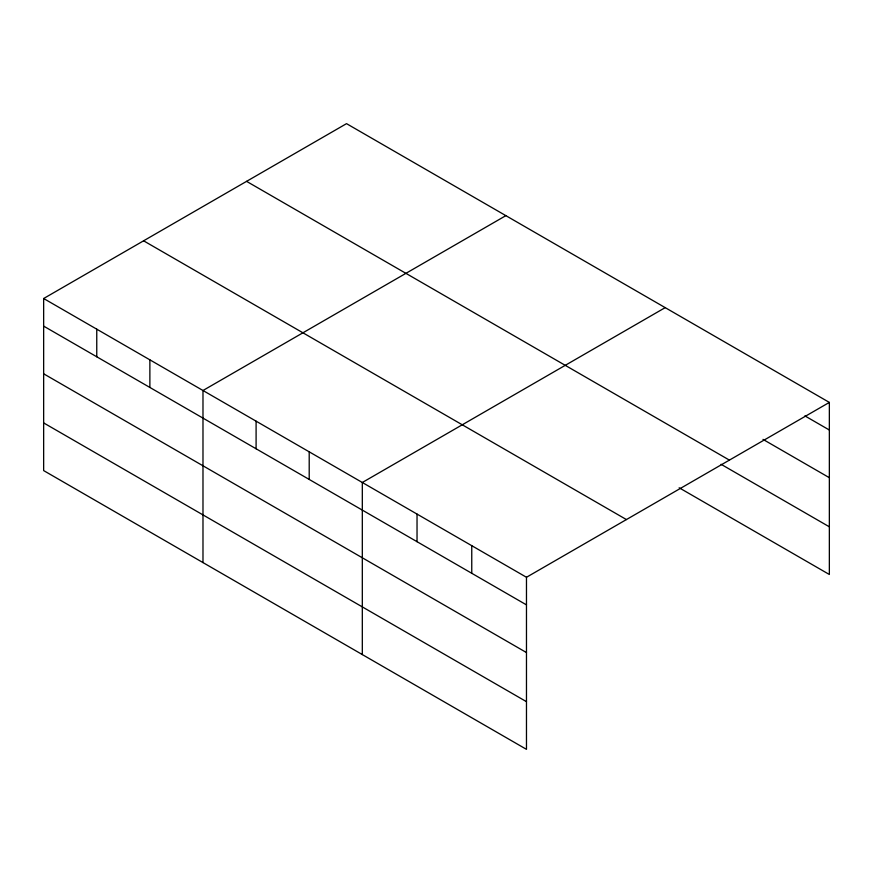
<?xml version="1.0" encoding="UTF-8"?>
<svg xmlns="http://www.w3.org/2000/svg" width="873" height="873" viewBox="0 0 873 873"><rect width="100%" height="100%" fill="white"/><g stroke="black" fill="none" stroke-linecap="round" stroke-linejoin="round"><path stroke-width="1.31" d="M43.65 298.511L526.474 577.271L526.474 749.35L43.65 470.591L43.65 298.511L346.526 123.65L829.35 402.409L829.35 574.489L679.161 487.778M505.86 215.642L202.983 390.504L202.983 562.583M665.193 307.634L362.317 482.496L362.317 654.575M526.474 577.271L829.35 402.409M804.895 415.897L829.35 430.018M762.991 439.381L829.35 477.695M246.579 181.355L729.402 460.115M721.076 464.294L829.35 526.812M143.598 240.806L626.421 519.566M43.65 326.12L526.474 604.88M43.65 373.797L526.474 652.557M43.65 422.914L526.474 701.674M471.758 545.68L471.758 573.288M417.032 514.088L417.032 541.697M309.206 451.832L309.206 479.441M256.095 421.168L256.095 448.777M149.872 359.84L149.872 387.448M96.761 329.176L96.761 356.784"/></g></svg>
